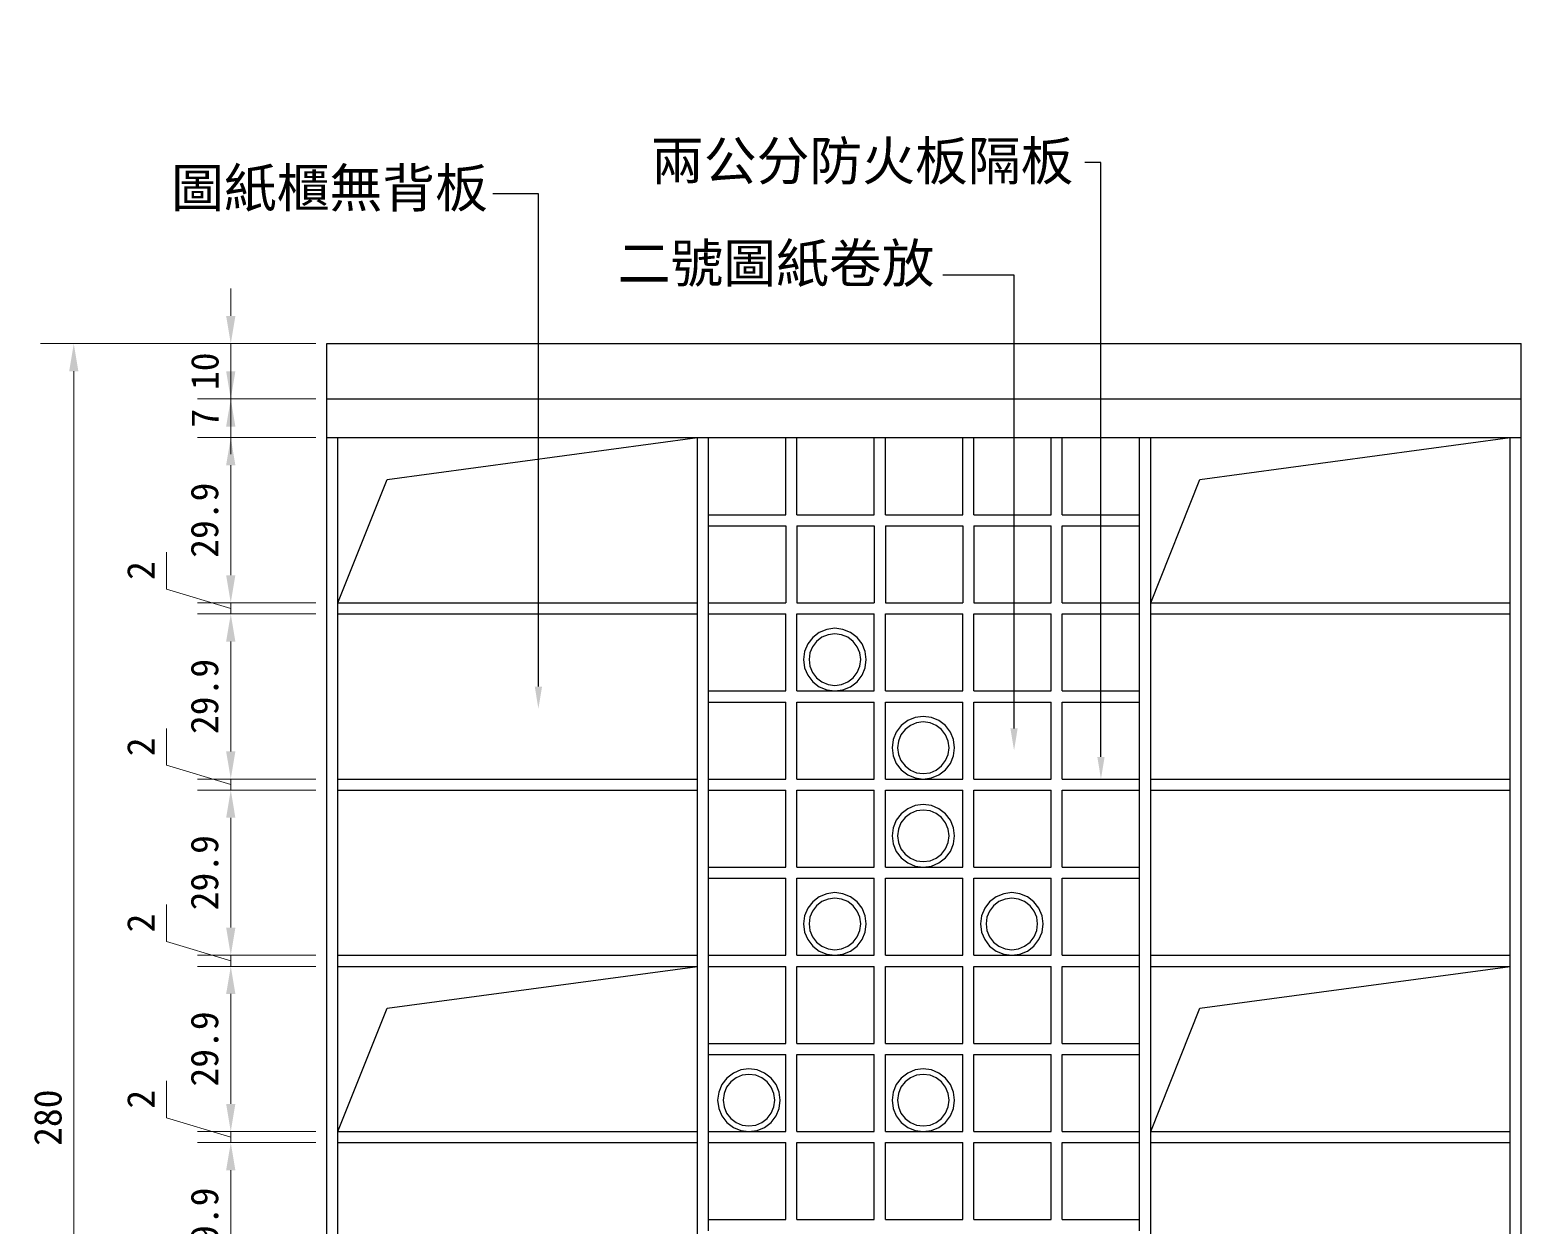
# Model space of a CAD drawing. Header units: centimetres. Extents: x 1966 to 8787, y 7398 to 12383.
# Drawn here: x 7309.8 to 7579.6, y 7725.3 to 7941.5 of the extents above; entities that cross this region are included whole.
import ezdxf
from ezdxf import colors
from ezdxf.entities.mleader import LeaderData, LeaderLine
from ezdxf.math import Vec2, Vec3

# ---------------------------------------------------------------- set-up
doc = ezdxf.new("R2010")
doc.units = ezdxf.units.CM
doc.header["$PDMODE"] = 35
doc.layers.add('8', color=8, linetype='Continuous')
doc.styles.get("Standard").update_dxf_attribs({"font": 'arial.ttf', "height": 12})
doc.styles.add('文2.5', font='kaiu.ttf', dxfattribs={"height": 2.5})
doc.styles.add('文3.5', font='', dxfattribs={"height": 3.5})
doc.styles.get('文3.5').set_extended_font_data('PMingLiU')
doc.dimstyles.new('DIM2.5', dxfattribs={"dimtxt": 2.5, "dimasz": 2.5, "dimexe": 3, "dimexo": 1, "dimgap": 1, "dimtad": 1, "dimdec": 1, "dimdsep": 46, "dimtxsty": '文2.5', "dimcen": 0, "dimadec": 0, "dimazin": 0, "dimtfac": 1, "dimtdec": 1, "dimtmove": 0, "dimatfit": 3, "dimfxl": 1, "dimlwd": 15, "dimlwe": 15, "dimarcsym": 0})

# ---------------------------------------------------------------- blocks, each defined once
blk = doc.blocks.new('*D412')
at = {"color": 0, "linetype": 'Continuous', "lineweight": 15, "transparency": 16777216}
for p, q in [((7361.55, 7740.29), (7340.16, 7740.29)), ((7346.16, 7715.41), (7346.16, 7735.29)), ((7361.55, 7710.41), (7340.16, 7710.41))]:
    blk.add_line(p, q, dxfattribs=at)
at = {"color": 0, "transparency": 16777216}
for points in [[(7345.32, 7735.29), (7346.99, 7735.29), (7346.16, 7740.29)], [(7345.32, 7715.41), (7346.99, 7715.41), (7346.16, 7710.41)]]:
    blk.add_solid(points, dxfattribs=at)
at = {"layer": 'DEFPOINTS', "color": 0, "transparency": 16777216}
for p in [(7346.16, 7740.29), (7363.55, 7740.29), (7363.55, 7710.41)]:
    blk.add_point(p, dxfattribs=at)
at = {"color": 0, "transparency": 16777216, "insert": (7341.43, 7725.35), "char_height": 5, "attachment_point": 5, "rotation": 90, "style": '文2.5'}
blk.add_mtext('29.9', dxfattribs=at)
blk = doc.blocks.new('*D413')
at = {"color": 0, "linetype": 'Continuous', "lineweight": 15, "transparency": 16777216}
for p, q in [((7334.52, 7744.78), (7334.52, 7751.46)), ((7346.16, 7747.29), (7346.16, 7752.29)), ((7346.16, 7741.29), (7334.52, 7744.78)), ((7361.55, 7742.29), (7340.16, 7742.29)), ((7346.16, 7740.29), (7346.16, 7742.29)), ((7346.16, 7740.29), (7346.16, 7742.29)), ((7361.55, 7740.29), (7340.16, 7740.29)), ((7346.16, 7735.29), (7346.16, 7730.29))]:
    blk.add_line(p, q, dxfattribs=at)
at = {"color": 0, "transparency": 16777216}
for points in [[(7345.32, 7747.29), (7346.99, 7747.29), (7346.16, 7742.29)], [(7345.32, 7735.29), (7346.99, 7735.29), (7346.16, 7740.29)]]:
    blk.add_solid(points, dxfattribs=at)
at = {"layer": 'DEFPOINTS', "color": 0, "transparency": 16777216}
for p in [(7346.16, 7742.29), (7363.55, 7742.29), (7363.55, 7740.29)]:
    blk.add_point(p, dxfattribs=at)
at = {"color": 0, "transparency": 16777216, "insert": (7329.88, 7748.12), "char_height": 5, "attachment_point": 5, "rotation": 90, "style": '文2.5'}
blk.add_mtext('2', dxfattribs=at)
blk = doc.blocks.new('*D414')
at = {"color": 0, "linetype": 'Continuous', "lineweight": 15, "transparency": 16777216}
for p, q in [((7361.55, 7772.16), (7340.16, 7772.16)), ((7346.16, 7747.29), (7346.16, 7767.16)), ((7361.55, 7742.29), (7340.16, 7742.29))]:
    blk.add_line(p, q, dxfattribs=at)
at = {"color": 0, "transparency": 16777216}
for points in [[(7345.32, 7767.16), (7346.99, 7767.16), (7346.16, 7772.16)], [(7345.32, 7747.29), (7346.99, 7747.29), (7346.16, 7742.29)]]:
    blk.add_solid(points, dxfattribs=at)
at = {"layer": 'DEFPOINTS', "color": 0, "transparency": 16777216}
for p in [(7346.16, 7772.16), (7363.55, 7772.16), (7363.55, 7742.29)]:
    blk.add_point(p, dxfattribs=at)
at = {"color": 0, "transparency": 16777216, "insert": (7341.43, 7757.22), "char_height": 5, "attachment_point": 5, "rotation": 90, "style": '文2.5'}
blk.add_mtext('29.9', dxfattribs=at)
blk = doc.blocks.new('*D415')
at = {"color": 0, "linetype": 'Continuous', "lineweight": 15, "transparency": 16777216}
for p, q in [((7334.52, 7776.65), (7334.52, 7783.34)), ((7346.16, 7779.16), (7346.16, 7784.16)), ((7346.16, 7773.16), (7334.52, 7776.65)), ((7361.55, 7774.16), (7340.16, 7774.16)), ((7346.16, 7772.16), (7346.16, 7774.16)), ((7346.16, 7772.16), (7346.16, 7774.16)), ((7361.55, 7772.16), (7340.16, 7772.16)), ((7346.16, 7767.16), (7346.16, 7762.16))]:
    blk.add_line(p, q, dxfattribs=at)
at = {"color": 0, "transparency": 16777216}
for points in [[(7345.32, 7779.16), (7346.99, 7779.16), (7346.16, 7774.16)], [(7345.32, 7767.16), (7346.99, 7767.16), (7346.16, 7772.16)]]:
    blk.add_solid(points, dxfattribs=at)
at = {"layer": 'DEFPOINTS', "color": 0, "transparency": 16777216}
for p in [(7346.16, 7774.16), (7363.55, 7774.16), (7363.55, 7772.16)]:
    blk.add_point(p, dxfattribs=at)
at = {"color": 0, "transparency": 16777216, "insert": (7329.88, 7780), "char_height": 5, "attachment_point": 5, "rotation": 90, "style": '文2.5'}
blk.add_mtext('2', dxfattribs=at)
blk = doc.blocks.new('*D416')
at = {"color": 0, "linetype": 'Continuous', "lineweight": 15, "transparency": 16777216}
for p, q in [((7361.55, 7804.04), (7340.16, 7804.04)), ((7346.16, 7779.16), (7346.16, 7799.04)), ((7361.55, 7774.16), (7340.16, 7774.16))]:
    blk.add_line(p, q, dxfattribs=at)
at = {"color": 0, "transparency": 16777216}
for points in [[(7345.32, 7799.04), (7346.99, 7799.04), (7346.16, 7804.04)], [(7345.32, 7779.16), (7346.99, 7779.16), (7346.16, 7774.16)]]:
    blk.add_solid(points, dxfattribs=at)
at = {"layer": 'DEFPOINTS', "color": 0, "transparency": 16777216}
for p in [(7346.16, 7804.04), (7363.55, 7804.04), (7363.55, 7774.16)]:
    blk.add_point(p, dxfattribs=at)
at = {"color": 0, "transparency": 16777216, "insert": (7341.43, 7789.1), "char_height": 5, "attachment_point": 5, "rotation": 90, "style": '文2.5'}
blk.add_mtext('29.9', dxfattribs=at)
blk = doc.blocks.new('*D417')
at = {"color": 0, "linetype": 'Continuous', "lineweight": 15, "transparency": 16777216}
for p, q in [((7334.52, 7808.53), (7334.52, 7815.21)), ((7346.16, 7811.04), (7346.16, 7816.04)), ((7346.16, 7805.04), (7334.52, 7808.53)), ((7361.55, 7806.04), (7340.16, 7806.04)), ((7361.55, 7804.04), (7340.16, 7804.04)), ((7346.16, 7804.04), (7346.16, 7806.04)), ((7346.16, 7804.04), (7346.16, 7806.04)), ((7346.16, 7799.04), (7346.16, 7794.04))]:
    blk.add_line(p, q, dxfattribs=at)
at = {"color": 0, "transparency": 16777216}
for points in [[(7345.32, 7811.04), (7346.99, 7811.04), (7346.16, 7806.04)], [(7345.32, 7799.04), (7346.99, 7799.04), (7346.16, 7804.04)]]:
    blk.add_solid(points, dxfattribs=at)
at = {"layer": 'DEFPOINTS', "color": 0, "transparency": 16777216}
for p in [(7346.16, 7806.04), (7363.55, 7806.04), (7363.55, 7804.04)]:
    blk.add_point(p, dxfattribs=at)
at = {"color": 0, "transparency": 16777216, "insert": (7329.88, 7811.87), "char_height": 5, "attachment_point": 5, "rotation": 90, "style": '文2.5'}
blk.add_mtext('2', dxfattribs=at)
blk = doc.blocks.new('*D418')
at = {"color": 0, "linetype": 'Continuous', "lineweight": 15, "transparency": 16777216}
for p, q in [((7361.55, 7835.91), (7340.16, 7835.91)), ((7346.16, 7811.04), (7346.16, 7830.91)), ((7361.55, 7806.04), (7340.16, 7806.04))]:
    blk.add_line(p, q, dxfattribs=at)
at = {"color": 0, "transparency": 16777216}
for points in [[(7345.32, 7830.91), (7346.99, 7830.91), (7346.16, 7835.91)], [(7345.32, 7811.04), (7346.99, 7811.04), (7346.16, 7806.04)]]:
    blk.add_solid(points, dxfattribs=at)
at = {"layer": 'DEFPOINTS', "color": 0, "transparency": 16777216}
for p in [(7346.16, 7835.91), (7363.55, 7835.91), (7363.55, 7806.04)]:
    blk.add_point(p, dxfattribs=at)
at = {"color": 0, "transparency": 16777216, "insert": (7341.43, 7820.97), "char_height": 5, "attachment_point": 5, "rotation": 90, "style": '文2.5'}
blk.add_mtext('29.9', dxfattribs=at)
blk = doc.blocks.new('*D419')
at = {"color": 0, "linetype": 'Continuous', "lineweight": 15, "transparency": 16777216}
for p, q in [((7334.52, 7840.4), (7334.52, 7847.09)), ((7346.16, 7842.91), (7346.16, 7847.91)), ((7346.16, 7836.91), (7334.52, 7840.4)), ((7361.55, 7837.91), (7340.16, 7837.91)), ((7346.16, 7835.91), (7346.16, 7837.91)), ((7346.16, 7835.91), (7346.16, 7837.91)), ((7361.55, 7835.91), (7340.16, 7835.91)), ((7346.16, 7830.91), (7346.16, 7825.91))]:
    blk.add_line(p, q, dxfattribs=at)
at = {"color": 0, "transparency": 16777216}
for points in [[(7345.32, 7842.91), (7346.99, 7842.91), (7346.16, 7837.91)], [(7345.32, 7830.91), (7346.99, 7830.91), (7346.16, 7835.91)]]:
    blk.add_solid(points, dxfattribs=at)
at = {"layer": 'DEFPOINTS', "color": 0, "transparency": 16777216}
for p in [(7346.16, 7837.91), (7363.55, 7837.91), (7363.55, 7835.91)]:
    blk.add_point(p, dxfattribs=at)
at = {"color": 0, "transparency": 16777216, "insert": (7329.88, 7843.75), "char_height": 5, "attachment_point": 5, "rotation": 90, "style": '文2.5'}
blk.add_mtext('2', dxfattribs=at)
blk = doc.blocks.new('*D420')
at = {"color": 0, "linetype": 'Continuous', "lineweight": 15, "transparency": 16777216}
for p, q in [((7361.55, 7867.79), (7340.16, 7867.79)), ((7346.16, 7842.91), (7346.16, 7862.79)), ((7361.55, 7837.91), (7340.16, 7837.91))]:
    blk.add_line(p, q, dxfattribs=at)
at = {"color": 0, "transparency": 16777216}
for points in [[(7345.32, 7862.79), (7346.99, 7862.79), (7346.16, 7867.79)], [(7345.32, 7842.91), (7346.99, 7842.91), (7346.16, 7837.91)]]:
    blk.add_solid(points, dxfattribs=at)
at = {"layer": 'DEFPOINTS', "color": 0, "transparency": 16777216}
for p in [(7346.16, 7867.79), (7363.55, 7867.79), (7363.55, 7837.91)]:
    blk.add_point(p, dxfattribs=at)
at = {"color": 0, "transparency": 16777216, "insert": (7341.43, 7852.85), "char_height": 5, "attachment_point": 5, "rotation": 90, "style": '文2.5'}
blk.add_mtext('29.9', dxfattribs=at)
blk = doc.blocks.new('*D421')
at = {"color": 0, "linetype": 'Continuous', "lineweight": 15, "transparency": 16777216}
for p, q in [((7346.16, 7879.79), (7346.16, 7884.79)), ((7361.55, 7874.79), (7340.16, 7874.79)), ((7346.16, 7867.79), (7346.16, 7874.79)), ((7361.55, 7867.79), (7340.16, 7867.79)), ((7346.16, 7862.79), (7346.16, 7857.79))]:
    blk.add_line(p, q, dxfattribs=at)
at = {"color": 0, "transparency": 16777216}
for points in [[(7345.32, 7879.79), (7346.99, 7879.79), (7346.16, 7874.79)], [(7345.32, 7862.79), (7346.99, 7862.79), (7346.16, 7867.79)]]:
    blk.add_solid(points, dxfattribs=at)
at = {"layer": 'DEFPOINTS', "color": 0, "transparency": 16777216}
for p in [(7346.16, 7874.79), (7363.55, 7874.79), (7363.55, 7867.79)]:
    blk.add_point(p, dxfattribs=at)
at = {"color": 0, "transparency": 16777216, "insert": (7341.49, 7871.29), "char_height": 5, "attachment_point": 5, "rotation": 90, "style": '文2.5'}
blk.add_mtext('7', dxfattribs=at)
blk = doc.blocks.new('*D422')
at = {"color": 0, "linetype": 'Continuous', "lineweight": 15, "transparency": 16777216}
for p, q in [((7346.16, 7889.79), (7346.16, 7894.79)), ((7361.55, 7884.79), (7340.16, 7884.79)), ((7346.16, 7874.79), (7346.16, 7884.79)), ((7361.55, 7874.79), (7340.16, 7874.79)), ((7346.16, 7869.79), (7346.16, 7864.79))]:
    blk.add_line(p, q, dxfattribs=at)
at = {"color": 0, "transparency": 16777216}
for points in [[(7345.32, 7889.79), (7346.99, 7889.79), (7346.16, 7884.79)], [(7345.32, 7869.79), (7346.99, 7869.79), (7346.16, 7874.79)]]:
    blk.add_solid(points, dxfattribs=at)
at = {"layer": 'DEFPOINTS', "color": 0, "transparency": 16777216}
for p in [(7346.16, 7884.79), (7363.55, 7884.79), (7363.55, 7874.79)]:
    blk.add_point(p, dxfattribs=at)
at = {"color": 0, "transparency": 16777216, "insert": (7341.49, 7879.79), "char_height": 5, "attachment_point": 5, "rotation": 90, "style": '文2.5'}
blk.add_mtext('10', dxfattribs=at)
blk = doc.blocks.new('*D404')
at = {"color": 0, "linetype": 'Continuous', "lineweight": 15, "transparency": 16777216}
for p, q in [((7361.55, 7884.79), (7311.76, 7884.79)), ((7317.76, 7609.79), (7317.76, 7879.79)), ((7361.55, 7604.79), (7311.76, 7604.79))]:
    blk.add_line(p, q, dxfattribs=at)
at = {"color": 0, "transparency": 16777216}
for points in [[(7316.93, 7879.79), (7318.59, 7879.79), (7317.76, 7884.79)], [(7316.93, 7609.79), (7318.59, 7609.79), (7317.76, 7604.79)]]:
    blk.add_solid(points, dxfattribs=at)
at = {"layer": 'DEFPOINTS', "color": 0, "transparency": 16777216}
for p in [(7317.76, 7884.79), (7363.55, 7884.79), (7363.55, 7604.79)]:
    blk.add_point(p, dxfattribs=at)
at = {"color": 0, "transparency": 16777216, "insert": (7313.09, 7744.79), "char_height": 5, "attachment_point": 5, "rotation": 90, "style": '文2.5'}
blk.add_mtext('280', dxfattribs=at)

msp = doc.modelspace()

# ---------------------------------------------------------------- linework, layer by layer
for p, q in [((7503.55, 7917.55), (7500.65, 7917.55)), ((7503.55, 7917.55), (7503.55, 7917.55)), ((7401.8, 7911.89), (7393.58, 7911.89)), ((7487.83, 7897.18), (7474.94, 7897.18)), ((7363.55, 7884.79), (7579.55, 7884.79)), ((7363.55, 7874.79), (7363.55, 7884.79)), ((7579.55, 7874.79), (7579.55, 7884.79)), ((7363.55, 7874.79), (7579.55, 7874.79)), ((7363.55, 7867.79), (7363.55, 7874.79)), ((7579.55, 7867.79), (7579.55, 7874.79)), ((7363.55, 7867.79), (7365.55, 7867.79)), ((7363.55, 7799.79), (7363.55, 7867.79)), ((7365.55, 7867.79), (7430.55, 7867.79)), ((7365.55, 7837.91), (7365.55, 7867.79)), ((7374.42, 7860.2), (7430.55, 7867.79)), ((7430.55, 7867.79), (7432.55, 7867.79)), ((7430.55, 7837.91), (7430.55, 7867.79)), ((7432.55, 7867.79), (7446.55, 7867.79)), ((7432.55, 7853.85), (7432.55, 7867.79)), ((7446.55, 7853.85), (7446.55, 7867.79)), ((7446.55, 7867.79), (7448.55, 7867.79)), ((7448.55, 7853.85), (7448.55, 7867.79)), ((7448.55, 7867.79), (7462.55, 7867.79)), ((7462.55, 7853.85), (7462.55, 7867.79)), ((7462.55, 7867.79), (7464.55, 7867.79)), ((7464.55, 7853.85), (7464.55, 7867.79)), ((7464.55, 7867.79), (7478.55, 7867.79)), ((7478.55, 7853.85), (7478.55, 7867.79)), ((7478.55, 7867.79), (7480.55, 7867.79)), ((7480.55, 7853.85), (7480.55, 7867.79)), ((7480.55, 7867.79), (7494.55, 7867.79)), ((7494.55, 7853.85), (7494.55, 7867.79)), ((7494.55, 7867.79), (7496.55, 7867.79)), ((7496.55, 7853.85), (7496.55, 7867.79)), ((7496.55, 7867.79), (7510.55, 7867.79)), ((7510.55, 7867.79), (7512.55, 7867.79)), ((7510.55, 7853.85), (7510.55, 7867.79)), ((7512.55, 7867.79), (7577.55, 7867.79)), ((7512.55, 7837.91), (7512.55, 7867.79)), ((7521.42, 7860.2), (7577.55, 7867.79)), ((7577.55, 7867.79), (7579.55, 7867.79)), ((7577.55, 7837.91), (7577.55, 7867.79)), ((7579.55, 7839.79), (7579.55, 7867.79)), ((7365.55, 7837.91), (7374.42, 7860.2)), ((7512.55, 7837.91), (7521.42, 7860.2)), ((7432.55, 7853.85), (7446.55, 7853.85)), ((7432.55, 7851.85), (7432.55, 7853.85)), ((7448.55, 7853.85), (7462.55, 7853.85)), ((7464.55, 7853.85), (7478.55, 7853.85)), ((7480.55, 7853.85), (7494.55, 7853.85)), ((7496.55, 7853.85), (7510.55, 7853.85)), ((7510.55, 7851.85), (7510.55, 7853.85)), ((7432.55, 7851.85), (7446.55, 7851.85)), ((7432.55, 7837.91), (7432.55, 7851.85)), ((7446.55, 7851.85), (7446.55, 7837.91)), ((7448.55, 7851.85), (7462.55, 7851.85)), ((7448.55, 7851.85), (7448.55, 7837.91)), ((7462.55, 7851.85), (7462.55, 7837.91)), ((7464.55, 7851.85), (7478.55, 7851.85)), ((7464.55, 7851.85), (7464.55, 7837.91)), ((7478.55, 7851.85), (7478.55, 7837.91)), ((7480.55, 7851.85), (7494.55, 7851.85)), ((7480.55, 7851.85), (7480.55, 7837.91)), ((7494.55, 7837.91), (7494.55, 7851.85)), ((7496.55, 7837.91), (7496.55, 7851.85)), ((7496.55, 7851.85), (7510.55, 7851.85)), ((7510.55, 7837.91), (7510.55, 7851.85)), ((7579.55, 7689.79), (7579.55, 7839.79)), ((7365.55, 7837.91), (7430.55, 7837.91)), ((7365.55, 7835.91), (7365.55, 7837.91)), ((7430.55, 7835.91), (7430.55, 7837.91)), ((7432.55, 7837.91), (7446.55, 7837.91)), ((7432.55, 7835.91), (7432.55, 7837.91)), ((7448.55, 7837.91), (7462.55, 7837.91)), ((7464.55, 7837.91), (7478.55, 7837.91)), ((7480.55, 7837.91), (7494.55, 7837.91)), ((7496.55, 7837.91), (7510.55, 7837.91)), ((7510.55, 7835.91), (7510.55, 7837.91)), ((7512.55, 7837.91), (7577.55, 7837.91)), ((7512.55, 7835.91), (7512.55, 7837.91)), ((7577.55, 7835.91), (7577.55, 7837.91)), ((7365.55, 7835.91), (7430.55, 7835.91)), ((7365.55, 7806.04), (7365.55, 7835.91)), ((7430.55, 7806.04), (7430.55, 7835.91)), ((7432.55, 7835.91), (7446.55, 7835.91)), ((7432.55, 7821.97), (7432.55, 7835.91)), ((7446.55, 7821.97), (7446.55, 7835.91)), ((7448.55, 7835.91), (7462.55, 7835.91)), ((7448.55, 7821.97), (7448.55, 7835.91)), ((7455.42, 7833.3), (7453.96, 7833.11)), ((7456.89, 7833.11), (7455.42, 7833.3)), ((7462.55, 7821.97), (7462.55, 7835.91)), ((7464.55, 7835.91), (7478.55, 7835.91)), ((7464.55, 7821.97), (7464.55, 7835.91)), ((7478.55, 7821.97), (7478.55, 7835.91)), ((7480.55, 7835.91), (7494.55, 7835.91)), ((7480.55, 7821.97), (7480.55, 7835.91)), ((7494.55, 7821.97), (7494.55, 7835.91)), ((7496.55, 7835.91), (7510.55, 7835.91)), ((7496.55, 7821.97), (7496.55, 7835.91)), ((7510.55, 7821.97), (7510.55, 7835.91)), ((7512.55, 7835.91), (7577.55, 7835.91)), ((7512.55, 7806.04), (7512.55, 7835.91)), ((7577.55, 7806.04), (7577.55, 7835.91)), ((7451.42, 7831.64), (7450.52, 7830.47)), ((7452.12, 7830.94), (7451.38, 7829.97)), ((7452.59, 7832.54), (7451.42, 7831.64)), ((7453.09, 7831.68), (7452.12, 7830.94)), ((7453.96, 7833.11), (7452.59, 7832.54)), ((7454.21, 7832.14), (7453.09, 7831.68)), ((7455.42, 7832.3), (7454.21, 7832.14)), ((7456.63, 7832.14), (7455.42, 7832.3)), ((7457.75, 7831.68), (7456.63, 7832.14)), ((7458.25, 7832.54), (7456.89, 7833.11)), ((7458.72, 7830.94), (7457.75, 7831.68)), ((7459.43, 7831.64), (7458.25, 7832.54)), ((7459.46, 7829.97), (7458.72, 7830.94)), ((7460.33, 7830.47), (7459.43, 7831.64)), ((7449.95, 7829.1), (7449.76, 7827.64)), ((7450.52, 7830.47), (7449.95, 7829.1)), ((7450.92, 7828.85), (7450.76, 7827.64)), ((7451.38, 7829.97), (7450.92, 7828.85)), ((7459.93, 7828.85), (7459.46, 7829.97)), ((7460.09, 7827.64), (7459.93, 7828.85)), ((7460.89, 7829.1), (7460.33, 7830.47)), ((7461.09, 7827.64), (7460.89, 7829.1)), ((7449.76, 7827.64), (7449.95, 7826.17)), ((7449.95, 7826.17), (7450.52, 7824.81)), ((7450.76, 7827.64), (7450.92, 7826.43)), ((7450.92, 7826.43), (7451.38, 7825.31)), ((7451.38, 7825.31), (7452.12, 7824.34)), ((7458.72, 7824.34), (7459.46, 7825.31)), ((7459.46, 7825.31), (7459.93, 7826.43)), ((7459.93, 7826.43), (7460.09, 7827.64)), ((7460.33, 7824.81), (7460.89, 7826.17)), ((7460.89, 7826.17), (7461.09, 7827.64)), ((7450.52, 7824.81), (7451.42, 7823.63)), ((7451.42, 7823.63), (7452.59, 7822.73)), ((7452.12, 7824.34), (7453.09, 7823.6)), ((7452.59, 7822.73), (7453.96, 7822.17)), ((7453.09, 7823.6), (7454.21, 7823.13)), ((7454.21, 7823.13), (7455.42, 7822.97)), ((7455.42, 7822.97), (7456.63, 7823.13)), ((7456.63, 7823.13), (7457.75, 7823.6)), ((7456.89, 7822.17), (7458.25, 7822.73)), ((7457.75, 7823.6), (7458.72, 7824.34)), ((7458.25, 7822.73), (7459.43, 7823.63)), ((7459.43, 7823.63), (7460.33, 7824.81)), ((7432.55, 7821.97), (7446.55, 7821.97)), ((7432.55, 7819.97), (7432.55, 7821.97)), ((7432.55, 7819.97), (7446.55, 7819.97)), ((7432.55, 7806.04), (7432.55, 7819.97)), ((7446.55, 7806.04), (7446.55, 7819.97)), ((7448.55, 7821.97), (7455.42, 7821.97)), ((7448.55, 7819.97), (7462.55, 7819.97)), ((7448.55, 7806.04), (7448.55, 7819.97)), ((7453.96, 7822.17), (7455.42, 7821.97)), ((7455.42, 7821.97), (7456.89, 7822.17)), ((7455.42, 7821.97), (7462.55, 7821.97)), ((7462.55, 7806.04), (7462.55, 7819.97)), ((7464.55, 7821.97), (7478.55, 7821.97)), ((7464.55, 7819.97), (7478.55, 7819.97)), ((7464.55, 7806.04), (7464.55, 7819.97)), ((7478.55, 7806.04), (7478.55, 7819.97)), ((7480.55, 7821.97), (7494.55, 7821.97)), ((7480.55, 7819.97), (7494.55, 7819.97)), ((7480.55, 7806.04), (7480.55, 7819.97)), ((7494.55, 7806.04), (7494.55, 7819.97)), ((7496.55, 7821.97), (7510.55, 7821.97)), ((7496.55, 7819.97), (7510.55, 7819.97)), ((7496.55, 7806.04), (7496.55, 7819.97)), ((7510.55, 7819.97), (7510.55, 7821.97)), ((7510.55, 7806.04), (7510.55, 7819.97)), ((7469.96, 7817.17), (7468.59, 7816.61)), ((7471.42, 7817.37), (7469.96, 7817.17)), ((7472.89, 7817.17), (7471.42, 7817.37)), ((7474.25, 7816.61), (7472.89, 7817.17)), ((7466.52, 7814.53), (7465.95, 7813.17)), ((7467.42, 7815.71), (7466.52, 7814.53)), ((7468.12, 7815), (7467.38, 7814.03)), ((7468.59, 7816.61), (7467.42, 7815.71)), ((7469.09, 7815.74), (7468.12, 7815)), ((7470.21, 7816.21), (7469.09, 7815.74)), ((7471.42, 7816.37), (7470.21, 7816.21)), ((7472.63, 7816.21), (7471.42, 7816.37)), ((7473.75, 7815.74), (7472.63, 7816.21)), ((7474.72, 7815), (7473.75, 7815.74)), ((7475.43, 7815.71), (7474.25, 7816.61)), ((7475.46, 7814.03), (7474.72, 7815)), ((7476.33, 7814.53), (7475.43, 7815.71)), ((7476.89, 7813.17), (7476.33, 7814.53)), ((7465.95, 7813.17), (7465.76, 7811.7)), ((7466.92, 7812.91), (7466.76, 7811.7)), ((7467.38, 7814.03), (7466.92, 7812.91)), ((7475.93, 7812.91), (7475.46, 7814.03)), ((7476.09, 7811.7), (7475.93, 7812.91)), ((7477.09, 7811.7), (7476.89, 7813.17)), ((7465.76, 7811.7), (7465.95, 7810.23)), ((7465.95, 7810.23), (7466.52, 7808.87)), ((7466.76, 7811.7), (7466.92, 7810.49)), ((7466.92, 7810.49), (7467.38, 7809.37)), ((7467.38, 7809.37), (7468.12, 7808.4)), ((7474.72, 7808.4), (7475.46, 7809.37)), ((7475.46, 7809.37), (7475.93, 7810.49)), ((7475.93, 7810.49), (7476.09, 7811.7)), ((7476.33, 7808.87), (7476.89, 7810.23)), ((7476.89, 7810.23), (7477.09, 7811.7)), ((7466.52, 7808.87), (7467.42, 7807.69)), ((7467.42, 7807.69), (7468.59, 7806.79)), ((7468.12, 7808.4), (7469.09, 7807.66)), ((7468.59, 7806.79), (7469.96, 7806.23)), ((7469.09, 7807.66), (7470.21, 7807.19)), ((7470.21, 7807.19), (7471.42, 7807.04)), ((7471.42, 7807.04), (7472.63, 7807.19)), ((7472.63, 7807.19), (7473.75, 7807.66)), ((7472.89, 7806.23), (7474.25, 7806.79)), ((7473.75, 7807.66), (7474.72, 7808.4)), ((7474.25, 7806.79), (7475.43, 7807.69)), ((7475.43, 7807.69), (7476.33, 7808.87)), ((7365.55, 7806.04), (7430.55, 7806.04)), ((7365.55, 7804.04), (7365.55, 7806.04)), ((7365.55, 7804.04), (7430.55, 7804.04)), ((7365.55, 7774.16), (7365.55, 7804.04)), ((7430.55, 7804.04), (7430.55, 7806.04)), ((7430.55, 7774.16), (7430.55, 7804.04)), ((7432.55, 7806.04), (7446.55, 7806.04)), ((7432.55, 7804.04), (7432.55, 7806.04)), ((7432.55, 7804.04), (7446.55, 7804.04)), ((7432.55, 7790.1), (7432.55, 7804.04)), ((7446.55, 7790.1), (7446.55, 7804.04)), ((7448.55, 7806.04), (7462.55, 7806.04)), ((7448.55, 7804.04), (7462.55, 7804.04)), ((7448.55, 7790.1), (7448.55, 7804.04)), ((7462.55, 7790.1), (7462.55, 7804.04)), ((7464.55, 7806.04), (7471.42, 7806.04)), ((7464.55, 7804.04), (7478.55, 7804.04)), ((7464.55, 7790.1), (7464.55, 7804.04)), ((7469.96, 7806.23), (7471.42, 7806.04)), ((7471.42, 7806.04), (7472.89, 7806.23)), ((7471.42, 7806.04), (7478.55, 7806.04)), ((7478.55, 7790.1), (7478.55, 7804.04)), ((7480.55, 7806.04), (7494.55, 7806.04)), ((7480.55, 7804.04), (7494.55, 7804.04)), ((7480.55, 7790.1), (7480.55, 7804.04)), ((7494.55, 7790.1), (7494.55, 7804.04)), ((7496.55, 7806.04), (7510.55, 7806.04)), ((7496.55, 7804.04), (7510.55, 7804.04)), ((7496.55, 7790.1), (7496.55, 7804.04)), ((7510.55, 7804.04), (7510.55, 7806.04)), ((7510.55, 7790.1), (7510.55, 7804.04)), ((7512.55, 7806.04), (7577.55, 7806.04)), ((7512.55, 7804.04), (7512.55, 7806.04)), ((7512.55, 7804.04), (7577.55, 7804.04)), ((7512.55, 7774.16), (7512.55, 7804.04)), ((7577.55, 7804.04), (7577.55, 7806.04)), ((7577.55, 7774.16), (7577.55, 7804.04)), ((7469.96, 7801.23), (7468.59, 7800.67)), ((7471.42, 7801.43), (7469.96, 7801.23)), ((7472.89, 7801.23), (7471.42, 7801.43)), ((7474.25, 7800.67), (7472.89, 7801.23)), ((7363.55, 7604.79), (7363.55, 7799.79)), ((7466.52, 7798.6), (7465.95, 7797.23)), ((7467.42, 7799.77), (7466.52, 7798.6)), ((7468.12, 7799.06), (7467.38, 7798.1)), ((7468.59, 7800.67), (7467.42, 7799.77)), ((7469.09, 7799.8), (7468.12, 7799.06)), ((7470.21, 7800.27), (7469.09, 7799.8)), ((7471.42, 7800.43), (7470.21, 7800.27)), ((7472.63, 7800.27), (7471.42, 7800.43)), ((7473.75, 7799.8), (7472.63, 7800.27)), ((7474.72, 7799.06), (7473.75, 7799.8)), ((7475.43, 7799.77), (7474.25, 7800.67)), ((7475.46, 7798.1), (7474.72, 7799.06)), ((7476.33, 7798.6), (7475.43, 7799.77)), ((7476.89, 7797.23), (7476.33, 7798.6)), ((7465.95, 7797.23), (7465.76, 7795.76)), ((7465.76, 7795.76), (7465.95, 7794.3)), ((7466.92, 7796.97), (7466.76, 7795.76)), ((7466.76, 7795.76), (7466.92, 7794.56)), ((7467.38, 7798.1), (7466.92, 7796.97)), ((7475.93, 7796.97), (7475.46, 7798.1)), ((7476.09, 7795.76), (7475.93, 7796.97)), ((7475.93, 7794.56), (7476.09, 7795.76)), ((7477.09, 7795.76), (7476.89, 7797.23)), ((7476.89, 7794.3), (7477.09, 7795.76)), ((7465.95, 7794.3), (7466.52, 7792.93)), ((7466.52, 7792.93), (7467.42, 7791.76)), ((7466.92, 7794.56), (7467.38, 7793.43)), ((7467.38, 7793.43), (7468.12, 7792.46)), ((7474.72, 7792.46), (7475.46, 7793.43)), ((7475.43, 7791.76), (7476.33, 7792.93)), ((7475.46, 7793.43), (7475.93, 7794.56)), ((7476.33, 7792.93), (7476.89, 7794.3)), ((7467.42, 7791.76), (7468.59, 7790.86)), ((7468.12, 7792.46), (7469.09, 7791.72)), ((7468.59, 7790.86), (7469.96, 7790.29)), ((7469.09, 7791.72), (7470.21, 7791.26)), ((7469.96, 7790.29), (7471.42, 7790.1)), ((7470.21, 7791.26), (7471.42, 7791.1)), ((7471.42, 7791.1), (7472.63, 7791.26)), ((7471.42, 7790.1), (7472.89, 7790.29)), ((7472.63, 7791.26), (7473.75, 7791.72)), ((7472.89, 7790.29), (7474.25, 7790.86)), ((7473.75, 7791.72), (7474.72, 7792.46)), ((7474.25, 7790.86), (7475.43, 7791.76)), ((7432.55, 7790.1), (7446.55, 7790.1)), ((7432.55, 7788.1), (7432.55, 7790.1)), ((7432.55, 7788.1), (7446.55, 7788.1)), ((7432.55, 7774.16), (7432.55, 7788.1)), ((7446.55, 7774.16), (7446.55, 7788.1)), ((7448.55, 7790.1), (7462.55, 7790.1)), ((7448.55, 7788.1), (7462.55, 7788.1)), ((7448.55, 7774.16), (7448.55, 7788.1)), ((7462.55, 7774.16), (7462.55, 7788.1)), ((7464.55, 7790.1), (7471.42, 7790.1)), ((7464.55, 7788.1), (7478.55, 7788.1)), ((7464.55, 7774.16), (7464.55, 7788.1)), ((7471.42, 7790.1), (7478.55, 7790.1)), ((7478.55, 7774.16), (7478.55, 7788.1)), ((7480.55, 7790.1), (7494.55, 7790.1)), ((7480.55, 7788.1), (7494.55, 7788.1)), ((7480.55, 7774.16), (7480.55, 7788.1)), ((7494.55, 7774.16), (7494.55, 7788.1)), ((7496.55, 7790.1), (7510.55, 7790.1)), ((7496.55, 7788.1), (7510.55, 7788.1)), ((7496.55, 7774.16), (7496.55, 7788.1)), ((7510.55, 7788.1), (7510.55, 7790.1)), ((7510.55, 7774.16), (7510.55, 7788.1)), ((7452.59, 7784.73), (7451.42, 7783.83)), ((7453.96, 7785.3), (7452.59, 7784.73)), ((7455.42, 7785.49), (7453.96, 7785.3)), ((7456.89, 7785.3), (7455.42, 7785.49)), ((7458.25, 7784.73), (7456.89, 7785.3)), ((7459.43, 7783.83), (7458.25, 7784.73)), ((7484.59, 7784.73), (7483.42, 7783.83)), ((7485.96, 7785.3), (7484.59, 7784.73)), ((7487.42, 7785.49), (7485.96, 7785.3)), ((7488.89, 7785.3), (7487.42, 7785.49)), ((7490.25, 7784.73), (7488.89, 7785.3)), ((7491.43, 7783.83), (7490.25, 7784.73)), ((7450.52, 7782.66), (7449.95, 7781.29)), ((7451.42, 7783.83), (7450.52, 7782.66)), ((7451.38, 7782.16), (7450.92, 7781.03)), ((7452.12, 7783.12), (7451.38, 7782.16)), ((7453.09, 7783.87), (7452.12, 7783.12)), ((7454.21, 7784.33), (7453.09, 7783.87)), ((7455.42, 7784.49), (7454.21, 7784.33)), ((7456.63, 7784.33), (7455.42, 7784.49)), ((7457.75, 7783.87), (7456.63, 7784.33)), ((7458.72, 7783.12), (7457.75, 7783.87)), ((7459.46, 7782.16), (7458.72, 7783.12)), ((7460.33, 7782.66), (7459.43, 7783.83)), ((7459.93, 7781.03), (7459.46, 7782.16)), ((7460.89, 7781.29), (7460.33, 7782.66)), ((7482.52, 7782.66), (7481.95, 7781.29)), ((7483.42, 7783.83), (7482.52, 7782.66)), ((7483.38, 7782.16), (7482.92, 7781.03)), ((7484.12, 7783.12), (7483.38, 7782.16)), ((7485.09, 7783.87), (7484.12, 7783.12)), ((7486.21, 7784.33), (7485.09, 7783.87)), ((7487.42, 7784.49), (7486.21, 7784.33)), ((7488.63, 7784.33), (7487.42, 7784.49)), ((7489.75, 7783.87), (7488.63, 7784.33)), ((7490.72, 7783.12), (7489.75, 7783.87)), ((7491.46, 7782.16), (7490.72, 7783.12)), ((7492.33, 7782.66), (7491.43, 7783.83)), ((7491.93, 7781.03), (7491.46, 7782.16)), ((7492.89, 7781.29), (7492.33, 7782.66)), ((7449.95, 7781.29), (7449.76, 7779.83)), ((7449.76, 7779.83), (7449.95, 7778.36)), ((7450.92, 7781.03), (7450.76, 7779.83)), ((7450.76, 7779.83), (7450.92, 7778.62)), ((7460.09, 7779.83), (7459.93, 7781.03)), ((7459.93, 7778.62), (7460.09, 7779.83)), ((7461.09, 7779.83), (7460.89, 7781.29)), ((7460.89, 7778.36), (7461.09, 7779.83)), ((7481.95, 7781.29), (7481.76, 7779.83)), ((7481.76, 7779.83), (7481.95, 7778.36)), ((7482.92, 7781.03), (7482.76, 7779.83)), ((7482.76, 7779.83), (7482.92, 7778.62)), ((7492.09, 7779.83), (7491.93, 7781.03)), ((7491.93, 7778.62), (7492.09, 7779.83)), ((7493.09, 7779.83), (7492.89, 7781.29)), ((7492.89, 7778.36), (7493.09, 7779.83)), ((7449.95, 7778.36), (7450.52, 7776.99)), ((7450.52, 7776.99), (7451.42, 7775.82)), ((7450.92, 7778.62), (7451.38, 7777.49)), ((7451.38, 7777.49), (7452.12, 7776.53)), ((7458.72, 7776.53), (7459.46, 7777.49)), ((7459.43, 7775.82), (7460.33, 7776.99)), ((7459.46, 7777.49), (7459.93, 7778.62)), ((7460.33, 7776.99), (7460.89, 7778.36)), ((7481.95, 7778.36), (7482.52, 7776.99)), ((7482.52, 7776.99), (7483.42, 7775.82)), ((7482.92, 7778.62), (7483.38, 7777.49)), ((7483.38, 7777.49), (7484.12, 7776.53)), ((7490.72, 7776.53), (7491.46, 7777.49)), ((7491.43, 7775.82), (7492.33, 7776.99)), ((7491.46, 7777.49), (7491.93, 7778.62)), ((7492.33, 7776.99), (7492.89, 7778.36)), ((7365.55, 7774.16), (7430.55, 7774.16)), ((7365.55, 7772.16), (7365.55, 7774.16)), ((7430.55, 7772.16), (7430.55, 7774.16)), ((7432.55, 7774.16), (7446.55, 7774.16)), ((7432.55, 7772.16), (7432.55, 7774.16)), ((7448.55, 7774.16), (7455.42, 7774.16)), ((7451.42, 7775.82), (7452.59, 7774.92)), ((7452.12, 7776.53), (7453.09, 7775.79)), ((7452.59, 7774.92), (7453.96, 7774.35)), ((7453.09, 7775.79), (7454.21, 7775.32)), ((7453.96, 7774.35), (7455.42, 7774.16)), ((7454.21, 7775.32), (7455.42, 7775.16)), ((7455.42, 7775.16), (7456.63, 7775.32)), ((7455.42, 7774.16), (7456.89, 7774.35)), ((7455.42, 7774.16), (7462.55, 7774.16)), ((7456.63, 7775.32), (7457.75, 7775.79)), ((7456.89, 7774.35), (7458.25, 7774.92)), ((7457.75, 7775.79), (7458.72, 7776.53)), ((7458.25, 7774.92), (7459.43, 7775.82)), ((7464.55, 7774.16), (7478.55, 7774.16)), ((7480.55, 7774.16), (7487.42, 7774.16)), ((7483.42, 7775.82), (7484.59, 7774.92)), ((7484.12, 7776.53), (7485.09, 7775.79)), ((7484.59, 7774.92), (7485.96, 7774.35)), ((7485.09, 7775.79), (7486.21, 7775.32)), ((7485.96, 7774.35), (7487.42, 7774.16)), ((7486.21, 7775.32), (7487.42, 7775.16)), ((7487.42, 7775.16), (7488.63, 7775.32)), ((7487.42, 7774.16), (7488.89, 7774.35)), ((7487.42, 7774.16), (7494.55, 7774.16)), ((7488.63, 7775.32), (7489.75, 7775.79)), ((7488.89, 7774.35), (7490.25, 7774.92)), ((7489.75, 7775.79), (7490.72, 7776.53)), ((7490.25, 7774.92), (7491.43, 7775.82)), ((7496.55, 7774.16), (7510.55, 7774.16)), ((7510.55, 7772.16), (7510.55, 7774.16)), ((7512.55, 7774.16), (7577.55, 7774.16)), ((7512.55, 7772.16), (7512.55, 7774.16)), ((7577.55, 7772.16), (7577.55, 7774.16)), ((7365.55, 7772.16), (7430.55, 7772.16)), ((7365.55, 7742.29), (7365.55, 7772.16)), ((7374.42, 7764.58), (7430.55, 7772.16)), ((7430.55, 7742.29), (7430.55, 7772.16)), ((7432.55, 7772.16), (7446.55, 7772.16)), ((7432.55, 7758.22), (7432.55, 7772.16)), ((7446.55, 7758.22), (7446.55, 7772.16)), ((7448.55, 7772.16), (7462.55, 7772.16)), ((7448.55, 7758.22), (7448.55, 7772.16)), ((7462.55, 7758.22), (7462.55, 7772.16)), ((7464.55, 7772.16), (7478.55, 7772.16)), ((7464.55, 7758.22), (7464.55, 7772.16)), ((7478.55, 7758.22), (7478.55, 7772.16)), ((7480.55, 7772.16), (7494.55, 7772.16)), ((7480.55, 7758.22), (7480.55, 7772.16)), ((7494.55, 7758.22), (7494.55, 7772.16)), ((7496.55, 7772.16), (7510.55, 7772.16)), ((7496.55, 7758.22), (7496.55, 7772.16)), ((7510.55, 7758.22), (7510.55, 7772.16)), ((7512.55, 7772.16), (7577.55, 7772.16)), ((7512.55, 7742.29), (7512.55, 7772.16)), ((7521.42, 7764.58), (7577.55, 7772.16)), ((7577.55, 7742.29), (7577.55, 7772.16)), ((7365.55, 7742.29), (7374.42, 7764.58)), ((7512.55, 7742.29), (7521.42, 7764.58)), ((7432.55, 7758.22), (7446.55, 7758.22)), ((7432.55, 7756.22), (7432.55, 7758.22)), ((7448.55, 7758.22), (7462.55, 7758.22)), ((7464.55, 7758.22), (7478.55, 7758.22)), ((7480.55, 7758.22), (7494.55, 7758.22)), ((7496.55, 7758.22), (7510.55, 7758.22)), ((7510.55, 7756.22), (7510.55, 7758.22)), ((7432.55, 7756.22), (7446.55, 7756.22)), ((7432.55, 7742.29), (7432.55, 7756.22)), ((7446.55, 7742.29), (7446.55, 7756.22)), ((7448.55, 7756.22), (7462.55, 7756.22)), ((7448.55, 7742.29), (7448.55, 7756.22)), ((7462.55, 7742.29), (7462.55, 7756.22)), ((7464.55, 7756.22), (7478.55, 7756.22)), ((7464.55, 7742.29), (7464.55, 7756.22)), ((7478.55, 7742.29), (7478.55, 7756.22)), ((7480.55, 7756.22), (7494.55, 7756.22)), ((7480.55, 7742.29), (7480.55, 7756.22)), ((7494.55, 7742.29), (7494.55, 7756.22)), ((7496.55, 7756.22), (7510.55, 7756.22)), ((7496.55, 7742.29), (7496.55, 7756.22)), ((7510.55, 7742.29), (7510.55, 7756.22)), ((7437.06, 7752.86), (7435.88, 7751.96)), ((7438.42, 7753.42), (7437.06, 7752.86)), ((7438.68, 7752.46), (7437.56, 7751.99)), ((7439.89, 7753.62), (7438.42, 7753.42)), ((7439.89, 7752.62), (7438.68, 7752.46)), ((7441.35, 7753.42), (7439.89, 7753.62)), ((7441.1, 7752.46), (7439.89, 7752.62)), ((7442.22, 7751.99), (7441.1, 7752.46)), ((7442.72, 7752.86), (7441.35, 7753.42)), ((7443.89, 7751.96), (7442.72, 7752.86)), ((7468.59, 7752.86), (7467.42, 7751.96)), ((7469.96, 7753.42), (7468.59, 7752.86)), ((7470.21, 7752.46), (7469.09, 7751.99)), ((7471.42, 7753.62), (7469.96, 7753.42)), ((7471.42, 7752.62), (7470.21, 7752.46)), ((7472.89, 7753.42), (7471.42, 7753.62)), ((7472.63, 7752.46), (7471.42, 7752.62)), ((7473.75, 7751.99), (7472.63, 7752.46)), ((7474.25, 7752.86), (7472.89, 7753.42)), ((7475.43, 7751.96), (7474.25, 7752.86)), ((7434.98, 7750.78), (7434.42, 7749.42)), ((7435.88, 7751.96), (7434.98, 7750.78)), ((7435.85, 7750.28), (7435.38, 7749.16)), ((7436.59, 7751.25), (7435.85, 7750.28)), ((7437.56, 7751.99), (7436.59, 7751.25)), ((7443.19, 7751.25), (7442.22, 7751.99)), ((7443.93, 7750.28), (7443.19, 7751.25)), ((7444.79, 7750.78), (7443.89, 7751.96)), ((7444.39, 7749.16), (7443.93, 7750.28)), ((7445.36, 7749.42), (7444.79, 7750.78)), ((7466.52, 7750.78), (7465.95, 7749.42)), ((7467.42, 7751.96), (7466.52, 7750.78)), ((7467.38, 7750.28), (7466.92, 7749.16)), ((7468.12, 7751.25), (7467.38, 7750.28)), ((7469.09, 7751.99), (7468.12, 7751.25)), ((7474.72, 7751.25), (7473.75, 7751.99)), ((7475.46, 7750.28), (7474.72, 7751.25)), ((7476.33, 7750.78), (7475.43, 7751.96)), ((7475.93, 7749.16), (7475.46, 7750.28)), ((7476.89, 7749.42), (7476.33, 7750.78)), ((7434.42, 7749.42), (7434.22, 7747.95)), ((7434.22, 7747.95), (7434.42, 7746.48)), ((7435.38, 7749.16), (7435.22, 7747.95)), ((7435.22, 7747.95), (7435.38, 7746.74)), ((7444.55, 7747.95), (7444.39, 7749.16)), ((7444.39, 7746.74), (7444.55, 7747.95)), ((7445.55, 7747.95), (7445.36, 7749.42)), ((7445.36, 7746.48), (7445.55, 7747.95)), ((7465.95, 7749.42), (7465.76, 7747.95)), ((7465.76, 7747.95), (7465.95, 7746.48)), ((7466.92, 7749.16), (7466.76, 7747.95)), ((7466.76, 7747.95), (7466.92, 7746.74)), ((7476.09, 7747.95), (7475.93, 7749.16)), ((7475.93, 7746.74), (7476.09, 7747.95)), ((7477.09, 7747.95), (7476.89, 7749.42)), ((7476.89, 7746.48), (7477.09, 7747.95)), ((7434.42, 7746.48), (7434.98, 7745.12)), ((7434.98, 7745.12), (7435.88, 7743.94)), ((7435.38, 7746.74), (7435.85, 7745.62)), ((7435.85, 7745.62), (7436.59, 7744.65)), ((7436.59, 7744.65), (7437.56, 7743.91)), ((7442.22, 7743.91), (7443.19, 7744.65)), ((7443.19, 7744.65), (7443.93, 7745.62)), ((7443.89, 7743.94), (7444.79, 7745.12)), ((7443.93, 7745.62), (7444.39, 7746.74)), ((7444.79, 7745.12), (7445.36, 7746.48)), ((7465.95, 7746.48), (7466.52, 7745.12)), ((7466.52, 7745.12), (7467.42, 7743.94)), ((7466.92, 7746.74), (7467.38, 7745.62)), ((7467.38, 7745.62), (7468.12, 7744.65)), ((7468.12, 7744.65), (7469.09, 7743.91)), ((7473.75, 7743.91), (7474.72, 7744.65)), ((7474.72, 7744.65), (7475.46, 7745.62)), ((7475.43, 7743.94), (7476.33, 7745.12)), ((7475.46, 7745.62), (7475.93, 7746.74)), ((7476.33, 7745.12), (7476.89, 7746.48)), ((7365.55, 7742.29), (7430.55, 7742.29)), ((7365.55, 7740.29), (7365.55, 7742.29)), ((7430.55, 7740.29), (7430.55, 7742.29)), ((7432.55, 7742.29), (7439.89, 7742.29)), ((7432.55, 7740.29), (7432.55, 7742.29)), ((7435.88, 7743.94), (7437.06, 7743.04)), ((7437.06, 7743.04), (7438.42, 7742.48)), ((7437.56, 7743.91), (7438.68, 7743.44)), ((7438.42, 7742.48), (7439.89, 7742.29)), ((7438.68, 7743.44), (7439.89, 7743.29)), ((7439.89, 7743.29), (7441.1, 7743.44)), ((7439.89, 7742.29), (7441.35, 7742.48)), ((7439.89, 7742.29), (7446.55, 7742.29)), ((7441.1, 7743.44), (7442.22, 7743.91)), ((7441.35, 7742.48), (7442.72, 7743.04)), ((7442.72, 7743.04), (7443.89, 7743.94)), ((7448.55, 7742.29), (7462.55, 7742.29)), ((7464.55, 7742.29), (7471.42, 7742.29)), ((7467.42, 7743.94), (7468.59, 7743.04)), ((7468.59, 7743.04), (7469.96, 7742.48)), ((7469.09, 7743.91), (7470.21, 7743.44)), ((7469.96, 7742.48), (7471.42, 7742.29)), ((7470.21, 7743.44), (7471.42, 7743.29)), ((7471.42, 7743.29), (7472.63, 7743.44)), ((7471.42, 7742.29), (7472.89, 7742.48)), ((7471.42, 7742.29), (7478.55, 7742.29)), ((7472.63, 7743.44), (7473.75, 7743.91)), ((7472.89, 7742.48), (7474.25, 7743.04)), ((7474.25, 7743.04), (7475.43, 7743.94)), ((7480.55, 7742.29), (7494.55, 7742.29)), ((7496.55, 7742.29), (7510.55, 7742.29)), ((7510.55, 7740.29), (7510.55, 7742.29)), ((7512.55, 7742.29), (7577.55, 7742.29)), ((7512.55, 7740.29), (7512.55, 7742.29)), ((7577.55, 7740.29), (7577.55, 7742.29)), ((7365.55, 7740.29), (7430.55, 7740.29)), ((7365.55, 7710.41), (7365.55, 7740.29)), ((7430.55, 7710.41), (7430.55, 7740.29)), ((7432.55, 7740.29), (7446.55, 7740.29)), ((7432.55, 7726.35), (7432.55, 7740.29)), ((7446.55, 7726.35), (7446.55, 7740.29)), ((7448.55, 7740.29), (7462.55, 7740.29)), ((7448.55, 7726.35), (7448.55, 7740.29)), ((7462.55, 7726.35), (7462.55, 7740.29)), ((7464.55, 7740.29), (7478.55, 7740.29)), ((7464.55, 7726.35), (7464.55, 7740.29)), ((7478.55, 7726.35), (7478.55, 7740.29)), ((7480.55, 7740.29), (7494.55, 7740.29)), ((7480.55, 7726.35), (7480.55, 7740.29)), ((7494.55, 7726.35), (7494.55, 7740.29)), ((7496.55, 7740.29), (7510.55, 7740.29)), ((7496.55, 7726.35), (7496.55, 7740.29)), ((7510.55, 7726.35), (7510.55, 7740.29)), ((7512.55, 7740.29), (7577.55, 7740.29)), ((7512.55, 7710.41), (7512.55, 7740.29)), ((7577.55, 7710.41), (7577.55, 7740.29)), ((7432.55, 7726.35), (7446.55, 7726.35)), ((7432.55, 7724.35), (7432.55, 7726.35)), ((7448.55, 7726.35), (7462.55, 7726.35)), ((7464.55, 7726.35), (7478.55, 7726.35)), ((7480.55, 7726.35), (7494.55, 7726.35)), ((7496.55, 7726.35), (7510.55, 7726.35)), ((7510.55, 7724.35), (7510.55, 7726.35))]:
    msp.add_line(p, q)

# ---------------------------------------------------------------- texts
at = {"layer": '8', "color": 7, "char_height": 7, "attachment_point": 4, "style": '文3.5'}
for s, insert in [('{\\fSimSun|b0|i0|c134|p2;兩公分防火板隔板}', (7422.17, 7917.45)), ('{\\fSimSun|b0|i0|c134|p2;圖紙櫃無背板}', (7335.37, 7912.55)), ('{\\fSimSun|b0|i0|c134|p2;二號圖紙卷放}', (7416.14, 7898.93))]:
    msp.add_mtext(s, dxfattribs=dict(at, insert=insert))

# ---------------------------------------------------------------- dimensions: what is measured, and where the dimension line sits
for base, p1, p2, picture, middle in [((7346.16, 7884.79), (7363.55, 7874.79), (7363.55, 7884.79), '*D422', (7341.49, 7879.79)), ((7317.76, 7884.79), (7363.55, 7604.79), (7363.55, 7884.79), '*D404', (7313.09, 7744.79)), ((7346.16, 7874.79), (7363.55, 7867.79), (7363.55, 7874.79), '*D421', (7341.49, 7871.29)), ((7346.16, 7867.79), (7363.55, 7837.91), (7363.55, 7867.79), '*D420', (7341.43, 7852.85)), ((7346.16, 7837.91), (7363.55, 7835.91), (7363.55, 7837.91), '*D419', (7329.88, 7842.4)), ((7346.16, 7835.91), (7363.55, 7806.04), (7363.55, 7835.91), '*D418', (7341.43, 7820.97)), ((7346.16, 7806.04), (7363.55, 7804.04), (7363.55, 7806.04), '*D417', (7329.88, 7810.53)), ((7346.16, 7804.04), (7363.55, 7774.16), (7363.55, 7804.04), '*D416', (7341.43, 7789.1)), ((7346.16, 7774.16), (7363.55, 7772.16), (7363.55, 7774.16), '*D415', (7329.88, 7778.65)), ((7346.16, 7772.16), (7363.55, 7742.29), (7363.55, 7772.16), '*D414', (7341.43, 7757.22)), ((7346.16, 7742.29), (7363.55, 7740.29), (7363.55, 7742.29), '*D413', (7329.88, 7746.78)), ((7346.16, 7740.29), (7363.55, 7710.41), (7363.55, 7740.29), '*D412', (7341.43, 7725.35))]:
    dim = msp.add_linear_dim(base=base, p1=p1, p2=p2, angle=90, dimstyle='DIM2.5')
    dim.commit()
    dim.dimension.update_dxf_attribs({"geometry": picture, "text_midpoint": middle})

# ---------------------------------------------------------------- leaders
ml = msp.add_multileader_mtext('Standard')
ml.set_content('', color=256)
ml.set_leader_properties()
ml.build(insert=Vec2(0, 0))
ml.multileader.update_dxf_attribs({"has_dogleg": 0})
ctx = ml.context
ctx.base_point, ctx.char_height, ctx.plane_origin = Vec3(7503.55, 7917.55), 48, Vec3(7503.55, 7806.04)
notes = []
notes.append((ctx, [(0, (1, 1, 0), (7495.55, 7917.55), (1, 0), 8, [(0, [(7503.55, 7806.04)], 0, [])])]))
ctx.mtext.insert, ctx.mtext.flow_direction = Vec3(7505.55, 7941.55), 5
ml = msp.add_multileader_mtext('Standard')
ml.set_content('', color=256)
ml.set_leader_properties()
ml.build(insert=Vec2(0, 0))
ml.multileader.update_dxf_attribs({"has_dogleg": 0})
ctx = ml.context
ctx.base_point, ctx.char_height, ctx.plane_origin = Vec3(7401.8, 7911.89), 48, Vec3(7401.8, 7818.75)
notes.append((ctx, [(0, (1, 1, 0), (7393.8, 7911.89), (1, 0), 8, [(0, [(7401.8, 7818.75)], 0, [])])]))
ctx.mtext.insert, ctx.mtext.flow_direction = Vec3(7403.8, 7935.89), 5
ml = msp.add_multileader_mtext('Standard')
ml.set_content('', color=256)
ml.set_leader_properties()
ml.build(insert=Vec2(0, 0))
ml.multileader.update_dxf_attribs({"has_dogleg": 0})
ctx = ml.context
ctx.base_point, ctx.char_height, ctx.plane_origin = Vec3(7483.83, 7897.18), 48, Vec3(7487.83, 7811.21)
ctx.text_align_type = 2
notes.append((ctx, [(0, (1, 1, 0), (7495.83, 7897.18), (-1, 0), 8, [(0, [(7487.83, 7811.21)], 0, [])])]))
ctx.mtext.insert, ctx.mtext.alignment, ctx.mtext.flow_direction = Vec3(7485.83, 7921.18), 3, 5
for ctx, leaders in notes:
    for number, flags, end, landing, length, lines in leaders:
        leader = LeaderData()
        leader.index, (leader.has_last_leader_line, leader.has_dogleg_vector, leader.attachment_direction) = number, flags
        leader.last_leader_point, leader.dogleg_vector, leader.dogleg_length = Vec3(end), Vec3(landing), length
        for number, points, colour, breaks in lines:
            line = LeaderLine()
            line.index, line.vertices, line.color, line.breaks = number, Vec3.list(points), colors.encode_raw_color(colour), breaks
            leader.lines.append(line)
        ctx.leaders.append(leader)

doc.saveas('drawing.dxf')
